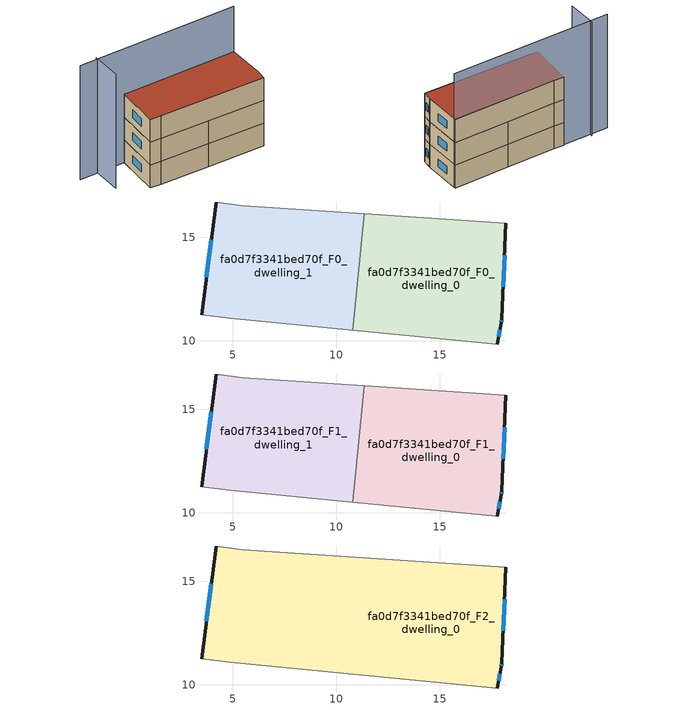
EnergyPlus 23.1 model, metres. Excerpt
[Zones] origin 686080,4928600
fa0d7f3341bed70f_F0_dwelling_0
 floor ground (EU_floor_Construction): 18.2,15.68 18,11.06 17.96,10.86 17.78,9.84 10.8,10.51 11.34,16.13 z0
 wall outside (EU_wall_Construction): 17.78,9.84 17.96,10.86 18,11.06 18.2,15.68 z0:3
 wall adiabatic (EU_wall_Construction): 18.2,15.68 11.34,16.13 / 10.8,10.51 17.78,9.84 z0:3
 wall to fa0d7f3341bed70f_F0_dwelling_1 (EU_wall_Construction): 11.34,16.13 10.8,10.51 z0:3
 window (EU_Window_Construction): 18.07,12.6 18.13,14.14 / 17.97,10.92 17.99,10.99 / 17.84,10.18 17.9,10.52 z1:2
fa0d7f3341bed70f_F0_dwelling_1
 floor ground (EU_floor_Construction): 11.34,16.13 10.8,10.51 4.87,11.08 3.49,11.26 4.19,16.7 5.45,16.53 z0
 wall outside (EU_wall_Construction): 4.19,16.7 3.49,11.26 z0:3
 wall adiabatic (EU_wall_Construction): 11.34,16.13 5.45,16.53 4.19,16.7 / 3.49,11.26 4.87,11.08 10.8,10.51 z0:3
 window (EU_Window_Construction): 3.96,14.88 3.72,13.07 z1:2
fa0d7f3341bed70f_F1_dwelling_0
 floor to fa0d7f3341bed70f_F0_dwelling_0 (EU_floor_Construction): 18.2,15.68 18,11.06 17.96,10.86 17.78,9.84 10.8,10.51 11.34,16.13 z3
 wall outside (EU_wall_Construction): 17.78,9.84 17.96,10.86 18,11.06 18.2,15.68 z3:6
 wall adiabatic (EU_wall_Construction): 18.2,15.68 11.34,16.13 / 10.8,10.51 17.78,9.84 z3:6
 wall to fa0d7f3341bed70f_F1_dwelling_1 (EU_wall_Construction): 11.34,16.13 10.8,10.51 z3:6
 window (EU_Window_Construction): 18.07,12.6 18.13,14.14 / 17.97,10.92 17.99,10.99 / 17.84,10.18 17.9,10.52 z4:5
fa0d7f3341bed70f_F1_dwelling_1
 floor to fa0d7f3341bed70f_F0_dwelling_1 (EU_floor_Construction): 11.34,16.13 10.8,10.51 4.87,11.08 3.49,11.26 4.19,16.7 5.45,16.53 z3
 wall outside (EU_wall_Construction): 4.19,16.7 3.49,11.26 z3:6
 wall adiabatic (EU_wall_Construction): 11.34,16.13 5.45,16.53 4.19,16.7 / 3.49,11.26 4.87,11.08 10.8,10.51 z3:6
 window (EU_Window_Construction): 3.96,14.88 3.72,13.07 z4:5
fa0d7f3341bed70f_F2_dwelling_0
 floor to fa0d7f3341bed70f_F1_dwelling_0 (EU_floor_Construction): 18.2,15.68 18,11.06 17.96,10.86 17.78,9.84 10.8,10.51 11.34,16.13 z6
 floor to fa0d7f3341bed70f_F1_dwelling_1 (EU_floor_Construction): 11.34,16.13 10.8,10.51 4.87,11.08 3.49,11.26 4.19,16.7 5.45,16.53 z6
 wall outside (EU_wall_Construction): 4.19,16.7 3.49,11.26 / 17.78,9.84 17.96,10.86 18,11.06 18.2,15.68 z6:9
 wall adiabatic (EU_wall_Construction): 3.49,11.26 4.87,11.08 17.78,9.84 / 18.2,15.68 5.45,16.53 4.19,16.7 z6:9
 window (EU_Window_Construction): 3.96,14.88 3.72,13.07 / 18.07,12.6 18.13,14.14 / 17.97,10.92 17.99,10.99 / 17.84,10.18 17.9,10.52 z7:8
 roof outside (EU_roof_Construction): 17.78,9.84 17.96,10.86 18,11.06 18.2,15.68 5.45,16.53 4.19,16.7 3.49,11.26 4.87,11.08 z9
shading: 0.75,17.11 0.57,13.53 / 18.19,15.55 -1.44,17.05 z0:15
[Building]
EU S2 Campaign: North Axis=0; Terrain=City; Solar Distribution=FullExterior
[Site:Location]
Bologna: Latitude=44.5; Longitude=11.25; Time Zone=1; Elevation=37
[SizingPeriod:WeatherFileDays]
AnnualSizingPeriod: Begin Month=1; Begin Day of Month=1; End Month=12; End Day of Month=31; Day of Week for Start Day=Monday; Use Weather File Daylight Saving Period=No; Use Weather File Rain and Snow Indicators=No
[MATERIAL]
EU_InternalMass_Material: Roughness=MediumRough; Thickness=0.1; Conductivity=1; Density=1800; Specific Heat=900; Thermal Absorptance=0.9; Solar Absorptance=0.7; Visible Absorptance=0.7
[MATERIAL:NOMASS] Roughness=MediumRough; Thermal Absorptance=0.9; Solar Absorptance=0.7; Visible Absorptance=0.7
Name | Thermal Resistance
EU_wall_NoMass | 0.937881
EU_roof_NoMass | 0.548572
EU_floor_NoMass | 0.71348
[WINDOWMATERIAL:SIMPLEGLAZINGSYSTEM]
EU_Window_SimpleGlazing: UFactor=4.25633; Solar Heat Gain Coefficient=0.85; Visible Transmittance=0.85
[CONSTRUCTION]
EU_wall_Construction: EU_wall_NoMass
EU_roof_Construction: EU_roof_NoMass
EU_floor_Construction: EU_floor_NoMass
EU_InternalMass_Construction: EU_InternalMass_Material
EU_Window_Construction: EU_Window_SimpleGlazing
[ZONE] Type=1; Multiplier=1; Ceiling Height=autocalculate; Floor Area=autocalculate; Part of Total Floor Area=Yes
Name | Volume
fa0d7f3341bed70f_F0_dwelling_0 | 120.95
fa0d7f3341bed70f_F1_dwelling_0 | 120.949
fa0d7f3341bed70f_F2_dwelling_0 | 241.89
fa0d7f3341bed70f_F0_dwelling_1 | 120.946
fa0d7f3341bed70f_F1_dwelling_1 | 120.947
[INTERNALMASS] Construction=EU_InternalMass_Construction
Name | Zone or ZoneList | Surface Area
fa0d7f3341bed70f_F0_dwelling_0_EU_InternalMass | fa0d7f3341bed70f_F0_dwelling_0 | 40.3165
fa0d7f3341bed70f_F0_dwelling_1_EU_InternalMass | fa0d7f3341bed70f_F0_dwelling_1 | 40.3157
fa0d7f3341bed70f_F1_dwelling_0_EU_InternalMass | fa0d7f3341bed70f_F1_dwelling_0 | 40.3165
fa0d7f3341bed70f_F1_dwelling_1_EU_InternalMass | fa0d7f3341bed70f_F1_dwelling_1 | 40.3157
fa0d7f3341bed70f_F2_dwelling_0_EU_InternalMass | fa0d7f3341bed70f_F2_dwelling_0 | 80.6316
[OTHEREQUIPMENT] Fuel Type=Electricity; Design Level Calculation Method=Watts/Area; Power per Zone Floor Area=1; Fraction Latent=0; Fraction Radiant=0; Fraction Lost=0; Carbon Dioxide Generation Rate=0; EndUse Subcategory=EU_Step8_InternalGains
Name | Zone or ZoneList or Space or SpaceList | Schedule
EU_Step8_InternalGain_fa0d7f3341bed70f_F0_dwelling_0_f000 | fa0d7f3341bed70f_F0_dwelling_0 | EU_Step8_GainSchedule_fa0d7f3341bed70f_F0_dwelling_0_f000
EU_Step8_InternalGain_fa0d7f3341bed70f_F0_dwelling_1_f000 | fa0d7f3341bed70f_F0_dwelling_1 | EU_Step8_GainSchedule_fa0d7f3341bed70f_F0_dwelling_1_f000
EU_Step8_InternalGain_fa0d7f3341bed70f_F1_dwelling_0_f000 | fa0d7f3341bed70f_F1_dwelling_0 | EU_Step8_GainSchedule_fa0d7f3341bed70f_F1_dwelling_0_f000
EU_Step8_InternalGain_fa0d7f3341bed70f_F1_dwelling_1_f000 | fa0d7f3341bed70f_F1_dwelling_1 | EU_Step8_GainSchedule_fa0d7f3341bed70f_F1_dwelling_1_f000
EU_Step8_InternalGain_fa0d7f3341bed70f_F2_dwelling_0_f000 | fa0d7f3341bed70f_F2_dwelling_0 | EU_Step8_GainSchedule_fa0d7f3341bed70f_F2_dwelling_0_f000
[ZONEVENTILATION:DESIGNFLOWRATE] Schedule=EU_AlwaysOn; Design Flow Rate Calculation Method=AirChanges/Hour; Air Changes per Hour=0.687892; Ventilation Type=Natural; Fan Pressure Rise=0; Fan Total Efficiency=1; Constant Term Coefficient=1; Temperature Term Coefficient=0; Velocity Term Coefficient=0; Velocity Squared Term Coefficient=0; Minimum Indoor Temperature=-100; Maximum Indoor Temperature=100; Delta Temperature=-100; Minimum Outdoor Temperature=-100; Maximum Outdoor Temperature=100; Maximum Wind Speed=40
Name | Zone or ZoneList or Space or SpaceList
EU_ConstantAir_fa0d7f3341bed70f_F0_dwelling_0 | fa0d7f3341bed70f_F0_dwelling_0
EU_ConstantAir_fa0d7f3341bed70f_F0_dwelling_1 | fa0d7f3341bed70f_F0_dwelling_1
EU_ConstantAir_fa0d7f3341bed70f_F1_dwelling_0 | fa0d7f3341bed70f_F1_dwelling_0
EU_ConstantAir_fa0d7f3341bed70f_F1_dwelling_1 | fa0d7f3341bed70f_F1_dwelling_1
EU_ConstantAir_fa0d7f3341bed70f_F2_dwelling_0 | fa0d7f3341bed70f_F2_dwelling_0
[HVACTEMPLATE:THERMOSTAT] Constant Heating Setpoint=20; Constant Cooling Setpoint=50
EU_HeatOnly_fa0d7f3341bed70f_F0_dwelling_0; EU_HeatOnly_fa0d7f3341bed70f_F0_dwelling_1; EU_HeatOnly_fa0d7f3341bed70f_F1_dwelling_0; EU_HeatOnly_fa0d7f3341bed70f_F1_dwelling_1; EU_HeatOnly_fa0d7f3341bed70f_F2_dwelling_0
[HVACTEMPLATE:ZONE:IDEALLOADSAIRSYSTEM] System Availability Schedule=EU_AlwaysOn; Maximum Heating Supply Air Temperature=50; Minimum Cooling Supply Air Temperature=13; Maximum Heating Supply Air Humidity Ratio=0.0156; Minimum Cooling Supply Air Humidity Ratio=0.0077; Heating Limit=NoLimit; Cooling Limit=NoLimit; Heating Availability Schedule=EU_AlwaysOn; Cooling Availability Schedule=EU_CoolingOff; Dehumidification Control Type=ConstantSensibleHeatRatio; Cooling Sensible Heat Ratio=0.7; Dehumidification Setpoint=60; Humidification Control Type=None; Humidification Setpoint=30; Outdoor Air Method=None; Outdoor Air Flow Rate per Person=0.00944; Outdoor Air Flow Rate per Zone Floor Area=0; Outdoor Air Flow Rate per Zone=0; Demand Controlled Ventilation Type=None; Outdoor Air Economizer Type=NoEconomizer; Heat Recovery Type=None; Sensible Heat Recovery Effectiveness=0.7; Latent Heat Recovery Effectiveness=0.65
Name | Template Thermostat
fa0d7f3341bed70f_F0_dwelling_0 | EU_HeatOnly_fa0d7f3341bed70f_F0_dwelling_0
fa0d7f3341bed70f_F0_dwelling_1 | EU_HeatOnly_fa0d7f3341bed70f_F0_dwelling_1
fa0d7f3341bed70f_F1_dwelling_0 | EU_HeatOnly_fa0d7f3341bed70f_F1_dwelling_0
fa0d7f3341bed70f_F1_dwelling_1 | EU_HeatOnly_fa0d7f3341bed70f_F1_dwelling_1
fa0d7f3341bed70f_F2_dwelling_0 | EU_HeatOnly_fa0d7f3341bed70f_F2_dwelling_0
[SIZING:ZONE] Zone Cooling Design Supply Air Temperature Input Method=SupplyAirTemperature; Zone Cooling Design Supply Air Temperature=13; Zone Heating Design Supply Air Temperature Input Method=SupplyAirTemperature; Zone Heating Design Supply Air Temperature=50; Zone Cooling Design Supply Air Humidity Ratio=0.008; Zone Heating Design Supply Air Humidity Ratio=0.008; Cooling Design Air Flow Method=DesignDay; Cooling Design Air Flow Rate=0; Cooling Minimum Air Flow per Zone Floor Area=0.000762; Cooling Minimum Air Flow=0; Cooling Minimum Air Flow Fraction=0.2; Heating Design Air Flow Method=DesignDay; Heating Design Air Flow Rate=0; Heating Maximum Air Flow per Zone Floor Area=0.002032; Heating Maximum Air Flow=0.141576; Heating Maximum Air Flow Fraction=0.3; Account for Dedicated Outdoor Air System=No; Dedicated Outdoor Air System Control Strategy=NeutralSupplyAir; Dedicated Outdoor Air Low Setpoint Temperature for Design=autosize; Dedicated Outdoor Air High Setpoint Temperature for Design=autosize; Zone Load Sizing Method=Sensible Load Only No Latent Load; Zone Latent Cooling Design Supply Air Humidity Ratio Input Method=HumidityRatioDifference; Zone Cooling Design Supply Air Humidity Ratio Difference=0.005; Zone Latent Heating Design Supply Air Humidity Ratio Input Method=HumidityRatioDifference; Zone Humidification Design Supply Air Humidity Ratio Difference=0.005
fa0d7f3341bed70f_F0_dwelling_0; fa0d7f3341bed70f_F0_dwelling_1; fa0d7f3341bed70f_F1_dwelling_0; fa0d7f3341bed70f_F1_dwelling_1; fa0d7f3341bed70f_F2_dwelling_0
[SCHEDULE:CONSTANT]
Name | Hourly Value
EU_AlwaysOn | 1
EU_CoolingOff | 0
[SCHEDULE:FILE] Column Number=1; Rows to Skip at Top=0; Number of Hours of Data=8760; Column Separator=Comma; Interpolate to Timestep=No; Minutes per Item=60; Adjust Schedule for Daylight Savings=Yes
Name | File
EU_Step8_GainSchedule_fa0d7f3341bed70f_F0_dwelling_0_f000 | ../../schedules/fa0d7f3341bed70f/fa0d7f3341bed70f_F0_dwelling_0_f000_gain.csv
EU_Step8_GainSchedule_fa0d7f3341bed70f_F0_dwelling_1_f000 | ../../schedules/fa0d7f3341bed70f/fa0d7f3341bed70f_F0_dwelling_1_f000_gain.csv
EU_Step8_GainSchedule_fa0d7f3341bed70f_F1_dwelling_0_f000 | ../../schedules/fa0d7f3341bed70f/fa0d7f3341bed70f_F1_dwelling_0_f000_gain.csv
EU_Step8_GainSchedule_fa0d7f3341bed70f_F1_dwelling_1_f000 | ../../schedules/fa0d7f3341bed70f/fa0d7f3341bed70f_F1_dwelling_1_f000_gain.csv
EU_Step8_GainSchedule_fa0d7f3341bed70f_F2_dwelling_0_f000 | ../../schedules/fa0d7f3341bed70f/fa0d7f3341bed70f_F2_dwelling_0_f000_gain.csv
